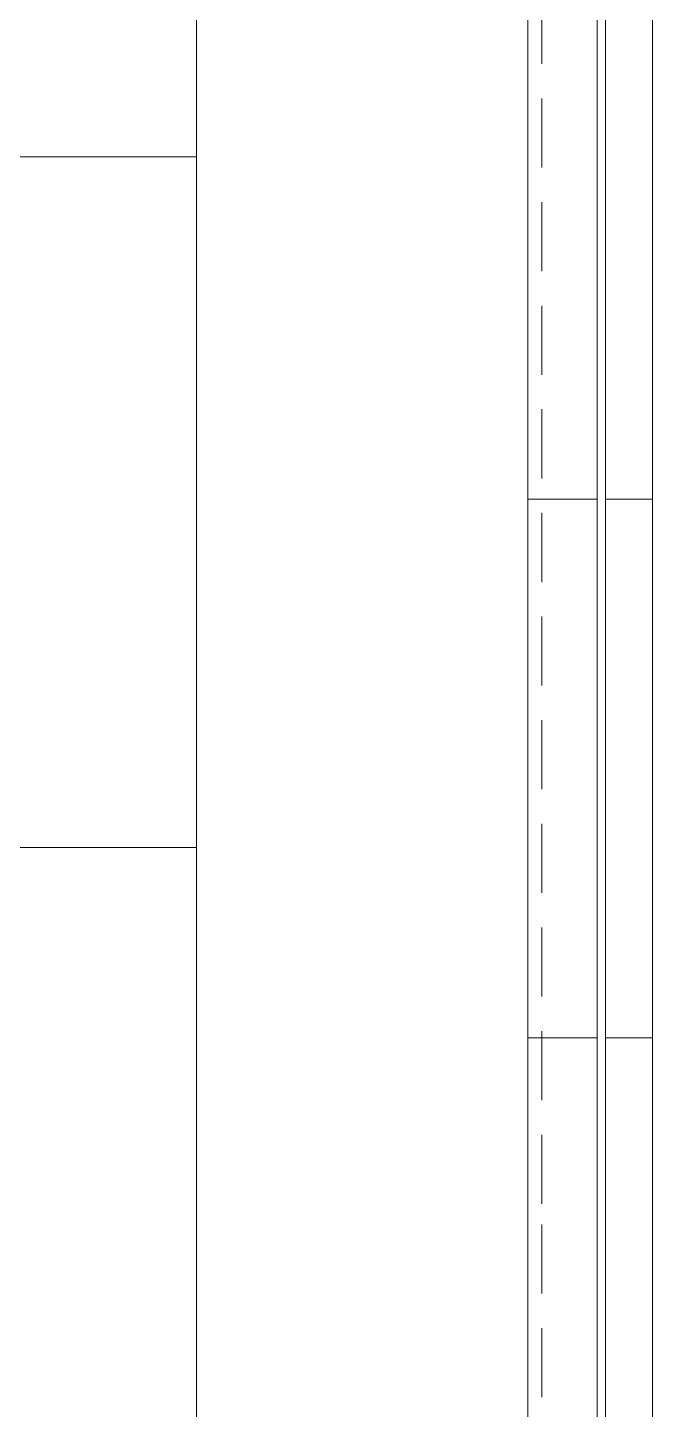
# Model space of a CAD drawing. Header units: metres. Extents: x -13933 to 152404, y -7861 to 21912.
# Drawn here: x 114962 to 115188, y 697 to 1197 of the extents above; entities that cross this region are included whole.
import ezdxf

# ---------------------------------------------------------------- set-up
doc = ezdxf.new("R2010")
doc.units = ezdxf.units.M
doc.header["$LTSCALE"] = 100
doc.header["$MEASUREMENT"] = 0
doc.linetypes.add('HIDDEN', pattern=[0.375, 0.25, -0.125])
for name, color, linetype, lineweight in [('06A', 9, 'Continuous', 9), ('06D', 9, 'Continuous', 9), ('15', 9, 'Continuous', 9)]:
    doc.layers.add(name, color=color, linetype=linetype, lineweight=lineweight)

# ---------------------------------------------------------------- blocks, each defined once
blk = doc.blocks.new('p-harpusta-ust')
at = {"layer": '06A'}
for points in [[(2204.54, 3700), (712.54, 3700), (712.54, 3595), (729.54, 3595), (729.54, 3683), (2237.54, 3683), (2237.54, -103), (729.54, -103), (729.54, -3), (-30.46, -3), (-30.46, -20), (712.54, -20), (712.54, -120), (2204.54, -120)], [(1310, 3700), (1310, 3683.01)], [(1505, 3700), (1505, 3683)], [(1310, 3680), (1310, 3655)], [(2204.54, -75), (757.54, -75), (757.54, 25), (-30.46, 25), (-30.46, 0), (732.54, 0), (732.54, -100), (2234.54, -100), (2234.54, 3680), (732.54, 3680), (732.54, 3595), (757.54, 3595), (757.54, 3655), (2204.54, 3655)], [(1505, 3680), (1505, 3655)]]:
    blk.add_lwpolyline(points, dxfattribs=at)
at = {"layer": '06D', "linetype": 'HIDDEN'}
for points in [[(732.54, 3595), (732.54, 3680), (1572.54, 3680), (2204.54, 3680)], [(752.54, 3595), (752.54, 3660), (1572.54, 3660), (2204.54, 3660)]]:
    blk.add_lwpolyline(points, dxfattribs=at)
at = {"layer": '15'}
blk.add_lwpolyline([(729.54, 3595), (729.54, 3683), (2237.54, 3683), (2237.54, -103), (729.54, -103), (729.54, -3), (-30.46, -3), (-30.46, 0), (732.54, 0), (732.54, -100), (2234.54, -100), (2234.54, 3680), (732.54, 3680), (732.54, 3595)], close=True, dxfattribs=at)

msp = doc.modelspace()

# ---------------------------------------------------------------- linework, layer by layer
at = {"layer": '06D'}
for points in [[(111413.31, 131.68), (115143.31, 131.68), (115143.31, 1578.68), (113973.34, 1578.68), (113973.34, 2363.68), (113568.34, 2363.68), (113571.31, 3238.68), (111953.34, 3238.68), (111953.34, 2363.68), (111513.31, 2363.68), (111513.31, 1578.68), (111413.31, 1578.68)], [(114523.34, 1400.08), (114523.34, 1150.08), (115023.34, 1150.08), (115023.34, 1400.08)], [(114523.34, 1150.08), (114523.34, 900.08), (115023.34, 900.08), (115023.34, 1150.08)], [(114523.34, 900.08), (114523.34, 650.08), (115023.34, 650.08), (115023.34, 900.08)]]:
    msp.add_lwpolyline(points, close=True, dxfattribs=at)

# ---------------------------------------------------------------- block references
at = {"layer": '06D', "rotation": 269.9999999998917}
msp.add_blockref('p-harpusta-ust', (111488.31, 2336.22), dxfattribs=at)

doc.saveas('drawing.dxf')
